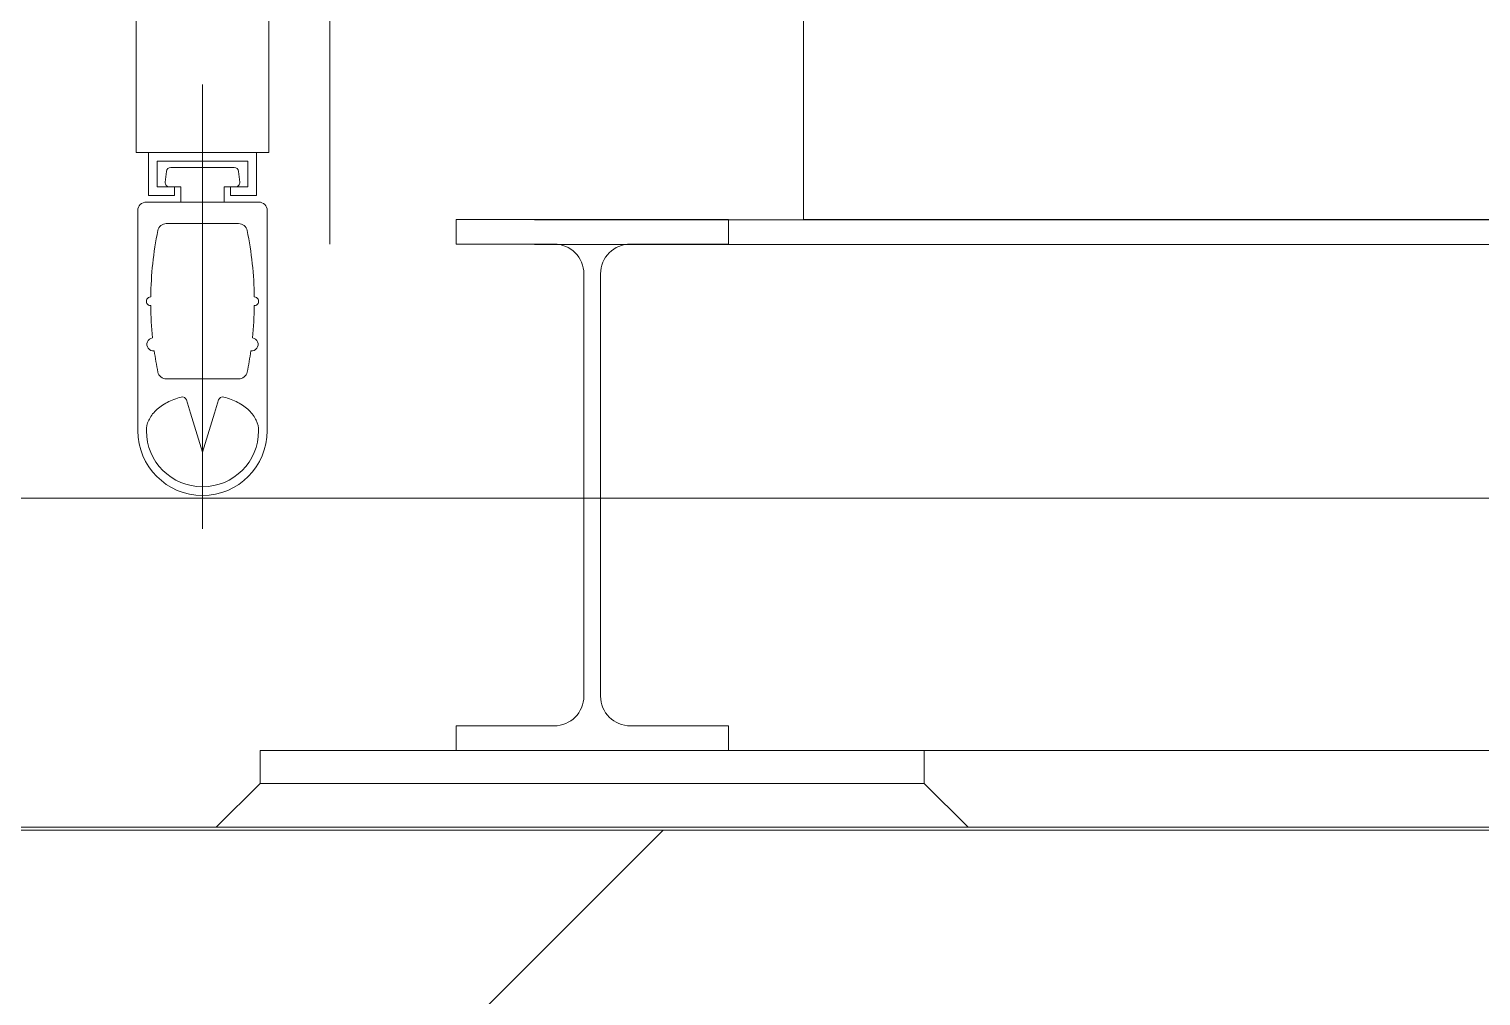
# Model space of a CAD drawing. Header units: millimetres. Extents: x 51154 to 151340, y -24069 to 30962.
# Drawn here: x 104680.6 to 105117.9, y -3900 to -3608.6 of the extents above; entities that cross this region are included whole.
import ezdxf

# ---------------------------------------------------------------- set-up
doc = ezdxf.new("R2010")
doc.units = ezdxf.units.MM
doc.layers.add('Ломаная-1-1', color=9, linetype='Continuous', lineweight=9, true_color=0x808080)
doc.layers.add('Партер_ТХ_для_Разрез_dwg _2_-1', color=9, linetype='Continuous', lineweight=9, true_color=0x808080)
for name, color, linetype, lineweight in [('Перекрытия', 7, 'Continuous', 9), ('Стены', 7, 'Continuous', 9), ('Структура _1_', 7, 'Continuous', 18), ('Штриховка разреза-2', 7, 'Continuous', 9)]:
    doc.layers.add(name, color=color, linetype=linetype, lineweight=lineweight)

# ---------------------------------------------------------------- blocks, each defined once
blk = doc.blocks.new('Партер_ТХ_для_Разрез_dwg_A$C1291ba09-8380813-Разрез 1-1')
at = {"layer": 'Ломаная-1-1'}
for p, q in [((106781.21, -3673.43), (106781.21, -3524.99)), ((106842.77, -3666.13), (108621.4, -3666.13)), ((106857.71, -3809.63), (106857.71, -3682.43)), ((106862.71, -3682.43), (106862.71, -3809.63)), ((106960.21, -3826.03), (108442.4, -3826.03)), ((106960.21, -3836.03), (106973.46, -3849.18)), ((106704.81, -3849.18), (108704.81, -3849.18))]:
    blk.add_line(p, q, dxfattribs=at)
at = {"layer": 'Ломаная-1-1', "flags": 128}
for points in [[(106842.77, -3673.53), (108621.4, -3673.53), (108621.4, -3525.09), (106842.77, -3525.09)], [(106848.71, -3673.43), (106819.21, -3673.43), (106819.21, -3666.03), (106901.21, -3666.03), (106901.21, -3673.43), (106871.71, -3673.43)], [(106871.71, -3818.63), (106901.21, -3818.63), (106901.21, -3826.03), (106819.21, -3826.03), (106819.21, -3818.63), (106848.71, -3818.63)], [(106760.21, -3836.03), (106960.21, -3836.03), (106960.21, -3826.03), (106860.21, -3826.03), (106760.21, -3826.03), (106760.21, -3836.03), (106747.07, -3849.08)]]:
    blk.add_lwpolyline(points, dxfattribs=at)
at = {"layer": 'Ломаная-1-1'}
for centre, start, end in [((106848.71, -3682.43), 0, 90), ((106871.71, -3682.43), 90, 180), ((106848.71, -3809.63), 270, 0), ((106871.71, -3809.63), 180, 270)]:
    blk.add_arc(centre, 9, start, end, dxfattribs=at)
blk = doc.blocks.new('Партер_ТХ_для_Разрез_dwg_A$C16a90a89-8380814-Разрез 1-1')
at = {"layer": 'Ломаная-1-1'}
for p, q in [((106742.81, -3625.33), (106742.81, -3759.2)), ((106731.59, -3654.78), (106731.95, -3651.53)), ((106733.24, -3650.38), (106752.37, -3650.38)), ((106753.66, -3651.53), (106754.02, -3654.78)), ((106723.31, -3729.68), (106723.31, -3663.38)), ((106762.31, -3663.38), (106762.31, -3729.68))]:
    blk.add_line(p, q, dxfattribs=at)
at = {"layer": 'Ломаная-1-1', "flags": 128}
for points in [[(106722.81, -2649.18), (106722.81, -3645.83), (106762.81, -3645.83), (106722.81, -3645.83)], [(106736.31, -3660.78), (106736.31, -3658.83), (106736.31, -3656.23), (106732.88, -3656.23)], [(106752.73, -3656.23), (106749.31, -3656.23), (106749.31, -3660.78)], [(106725.91, -3660.78), (106742.81, -3660.78), (106759.71, -3660.78)], [(106753.7, -3667.28), (106748.25, -3667.28), (106742.81, -3667.28), (106737.36, -3667.28), (106731.91, -3667.28)], [(106731.91, -3714.08), (106737.36, -3714.08), (106742.81, -3714.08), (106748.25, -3714.08), (106753.7, -3714.08)], [(106742.81, -3736.18), (106741.59, -3732.23), (106740.38, -3728.29), (106739.17, -3724.35), (106737.95, -3720.4)], [(106747.66, -3720.4), (106746.44, -3724.35), (106745.23, -3728.29), (106744.02, -3732.23), (106742.81, -3736.18)]]:
    blk.add_lwpolyline(points, dxfattribs=at)
for points in [[(106762.81, -3645.83), (106762.81, -2649.18), (106762.81, -3645.83), (106762.81, -2649.18)], [(106756.46, -3656.23), (106751.26, -3656.23), (106751.26, -3658.83), (106759.06, -3658.83), (106759.06, -3645.83), (106726.56, -3645.83), (106726.56, -3658.83), (106734.36, -3658.83), (106734.36, -3656.23), (106729.16, -3656.23), (106729.16, -3648.43), (106756.46, -3648.43)]]:
    blk.add_lwpolyline(points, close=True, dxfattribs=at)
at = {"layer": 'Ломаная-1-1'}
for centre, radius, start, end in [((106733.24, -3651.68), 1.3, 90, 173.6598), ((106752.37, -3651.68), 1.3, 6.3402, 90), ((106732.88, -3654.93), 1.3, 173.6598, 270), ((106752.73, -3654.93), 1.3, 270, 6.3402), ((106725.91, -3663.38), 2.6, 90, 180), ((106759.71, -3663.38), 2.6, 0, 90), ((106833.81, -3690.68), 106.6, 168.463, 179.3013), ((106731.91, -3669.88), 2.6, 90, 168.463), ((106753.7, -3669.88), 2.6, 11.537, 90), ((106651.81, -3690.68), 106.6, 0.6987, 11.537), ((106727.21, -3690.68), 1.3, 89.6506, 270.3494), ((106758.41, -3690.68), 1.3, 269.6506, 90.3494), ((106833.81, -3690.68), 106.6, 180.6987, 185.9566), ((106651.81, -3690.68), 106.6, 354.0434, 359.3013), ((106728, -3703.68), 1.95, 96.4807, 277.5288), ((106757.61, -3703.68), 1.95, 262.4712, 83.5193), ((106833.81, -3690.68), 106.6, 188.0528, 191.537), ((106651.81, -3690.68), 106.6, 348.463, 351.9472), ((106731.91, -3711.48), 2.6, 191.537, 270), ((106753.7, -3711.48), 2.6, 270, 348.463), ((106736.71, -3720.79), 1.3, 17.1027, 104.954), ((106748.9, -3720.79), 1.3, 75.046, 162.8973), ((106742.81, -3729.68), 19.5, 180, 270), ((106742.81, -3729.68), 16.9, 180, 0), ((106742.81, -3729.68), 19.5, 270, 0)]:
    blk.add_arc(centre, radius, start, end, dxfattribs=at)
for points, knots in [([(106736.37, -3719.53), (106734.86, -3719.93), (106732.1, -3720.99), (106729.12, -3723.06), (106727.46, -3725), (106726.23, -3727.07), (106725.89, -3728.61), (106725.91, -3729.68)], [0, 0, 0, 0, 0.25, 0.5, 0.625, 0.75, 1, 1, 1, 1]), ([(106759.71, -3729.68), (106759.72, -3728.61), (106759.38, -3727.07), (106758.15, -3725), (106756.49, -3723.06), (106753.51, -3720.99), (106750.76, -3719.93), (106749.24, -3719.53)], [0, 0, 0, 0, 0.25, 0.375, 0.5, 0.75, 1, 1, 1, 1])]:
    blk.add_open_spline(points, degree=3, knots=knots, dxfattribs=at)
blk = doc.blocks.new('Партер_ТХ_для_Разрез_dwg_A$C23c36a71-8380816-Разрез 1-1')
at = {"layer": 'Ломаная-1-1', "flags": 128}
blk.add_lwpolyline([(106923.81, -3598.03), (107165.81, -3598.03), (107165.81, -3666.03), (106923.81, -3666.03)], close=True, dxfattribs=at)
blk = doc.blocks.new('Партер_ТХ_для_Разрез_dwg _2_-8380805-Разрез 1-1')
at = {"layer": 'Ломаная-1-1', "flags": 128}
blk.add_lwpolyline([(104334.81, -4257.14), (104484.81, -3849.18), (116784.81, -3849.09), (116784.81, -4099.18)], dxfattribs=at)
for name in ['Партер_ТХ_для_Разрез_dwg_A$C16a90a89-8380814-Разрез 1-1', 'Партер_ТХ_для_Разрез_dwg_A$C23c36a71-8380816-Разрез 1-1', 'Партер_ТХ_для_Разрез_dwg_A$C1291ba09-8380813-Разрез 1-1']:
    blk.add_blockref(name, (-2010, 0))

msp = doc.modelspace()

# ---------------------------------------------------------------- hatches: boundary and pattern name
at = {"layer": 'Штриховка разреза-2'}
h = msp.add_hatch(dxfattribs=at)
h.set_pattern_fill('FP_2', color=256, style=0, pattern_type=2)
h.set_pattern_definition([(45, (99498.54, 6475), (-424.264, 424.264), [600, -100, 20, -100]), (45, (99498.54, 6899), (-424.264, 424.264), [])])
h.paths.add_polyline_path([(109177.18, -4100), (129081.62, -4100), (129081.62, -3850), (104481.62, -3850), (104481.62, -4100), (108795.45, -4100)], flags=0)

# ---------------------------------------------------------------- linework, layer by layer
at = {"layer": 'Перекрытия'}
msp.add_line((105581.62, -3750), (104581.62, -3750), dxfattribs=at)
at = {"layer": 'Стены'}
for p, q in [((105581.62, -3750), (104581.62, -3750)), ((105581.62, -3750), (104581.62, -3750)), ((104483.62, -3850), (106331.62, -3850))]:
    msp.add_line(p, q, dxfattribs=at)
at = {"layer": 'Структура _1_'}
msp.add_line((128781.62, -3850), (104481.62, -3850), dxfattribs=at)

# ---------------------------------------------------------------- block references
at = {"layer": 'Партер_ТХ_для_Разрез_dwg _2_-1'}
msp.add_blockref('Партер_ТХ_для_Разрез_dwg _2_-8380805-Разрез 1-1', (0, 0), dxfattribs=at)

doc.saveas('drawing.dxf')
